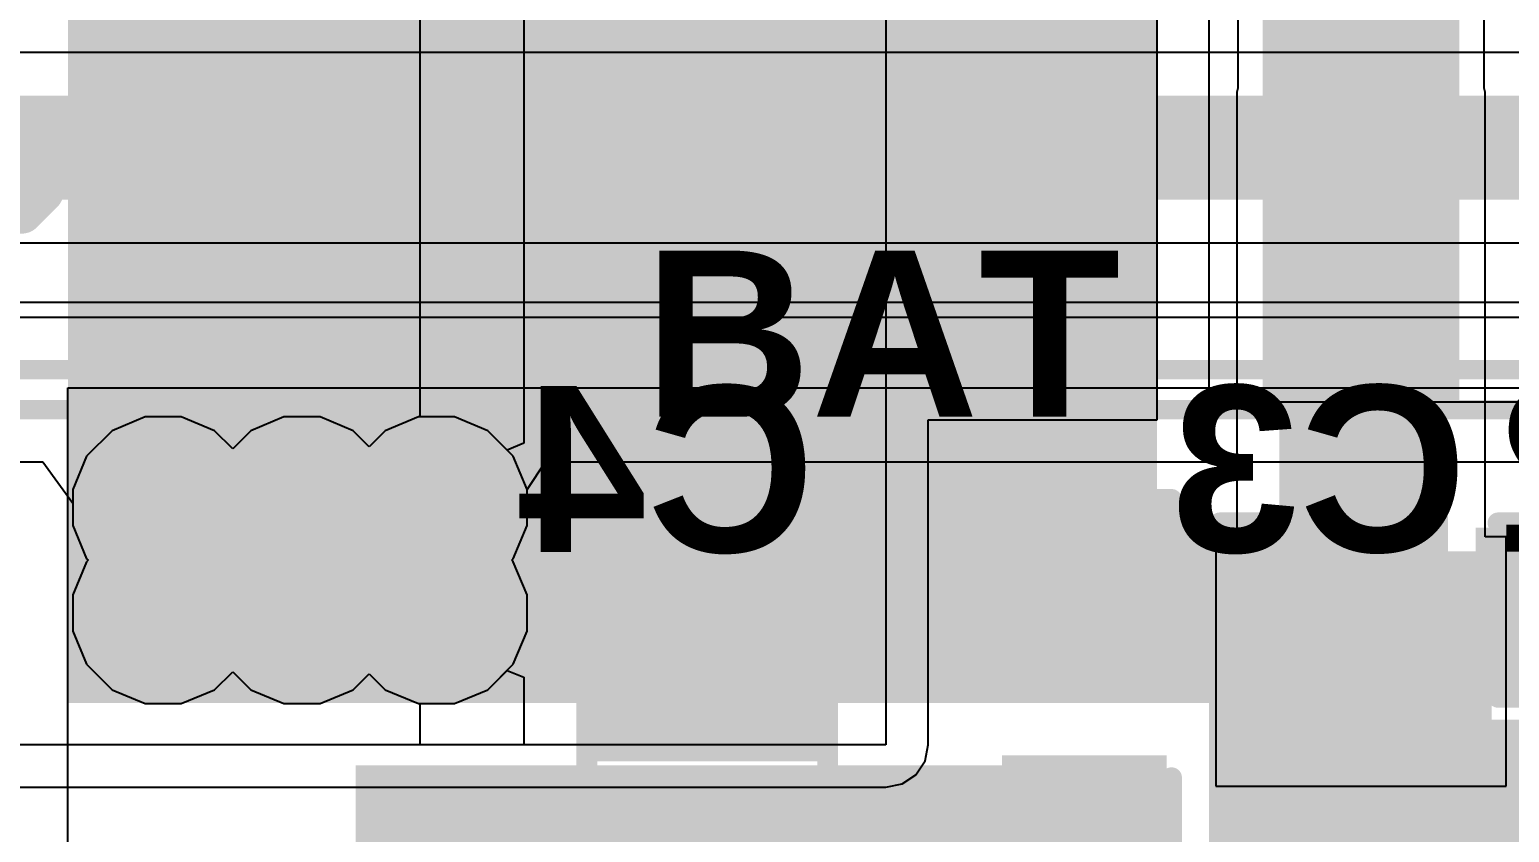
# Model space of a CAD drawing. Header units: inches. Extents: x -0.01 to 2.44, y -0.01 to 2.26.
# Drawn here: x 1.1649 to 1.5214, y 1.3766 to 1.5699 of the extents above; entities that cross this region are included whole.
import ezdxf

# ---------------------------------------------------------------- set-up
doc = ezdxf.new("R2010")
doc.units = ezdxf.units.IN
doc.header["$MEASUREMENT"] = 0
for name, color, linetype in [('Bottom Layer', 5, 'Continuous'), ('Bottom Overlay', 54, 'Continuous'), ('Bottom Paste', 16, 'Continuous'), ('Bottom Solder', 6, 'Continuous'), ('GROUND', 16, 'Continuous'), ('POWER', 76, 'Continuous'), ('SIGNAL1', 90, 'Continuous'), ('SIGNAL2', 156, 'Continuous'), ('Top Layer', 1, 'Continuous'), ('Top Overlay', 2, 'Continuous'), ('Top Paste', 8, 'Continuous'), ('Top Solder', 216, 'Continuous'), ('Via Holes', 16, 'Continuous')]:
    doc.layers.add(name, color=color, linetype=linetype)
doc.styles.add('Arial_Bold', font='', dxfattribs={"height": 0.2})
doc.styles.get('Arial_Bold').set_extended_font_data('Arial', bold=True)

# ---------------------------------------------------------------- blocks, each defined once
blk = doc.blocks.new('SB10100L_2')
at = {"layer": 'Top Layer'}
for points in [[(-0.03032, 0.24606), (0.10354, 0.24606), (0.10354, 0.06496), (-0.03032, 0.06496)], [(-0.02559, 0.02559), (0.02559, 0.02559), (0.02559, -0.02559), (-0.02559, -0.02559)], [(0.04764, 0.02559), (0.09882, 0.02559), (0.09882, -0.02559), (0.04764, -0.02559)]]:
    blk.add_hatch(color=1, dxfattribs=at).paths.add_polyline_path(points)
at = {"layer": 'Top Paste'}
for points in [[(-0.03032, 0.24606), (0.10354, 0.24606), (0.10354, 0.06496), (-0.03032, 0.06496)], [(-0.02559, 0.02559), (0.02559, 0.02559), (0.02559, -0.02559), (-0.02559, -0.02559)], [(0.04764, 0.02559), (0.09882, 0.02559), (0.09882, -0.02559), (0.04764, -0.02559)]]:
    blk.add_hatch(color=8, dxfattribs=at).paths.add_polyline_path(points)
at = {"layer": 'Top Solder'}
for points in [[(-0.03432, 0.25006), (0.10754, 0.25006), (0.10754, 0.06096), (-0.03432, 0.06096)], [(-0.02959, 0.02959), (0.02959, 0.02959), (0.02959, -0.02959), (-0.02959, -0.02959)], [(0.04364, 0.02959), (0.10282, 0.02959), (0.10282, -0.02959), (0.04364, -0.02959)]]:
    blk.add_hatch(color=216, dxfattribs=at).paths.add_polyline_path(points)
at = {"layer": 'Top Overlay'}
for points in [[(-0.04839, -0.00524, 0.005, 0.005, 0), (-0.04839, 0.22476, 0.005, 0.005, 0)], [(-0.04839, 0.22476, 0.005, 0.005, 0), (-0.03839, 0.22476, 0.005, 0.005, 0)], [(0.11161, 0.22476, 0.005, 0.005, 0), (0.12161, 0.22476, 0.005, 0.005, 0)], [(0.12161, -0.00524, 0.005, 0.005, 0), (0.12161, 0.22476, 0.005, 0.005, 0)], [(-0.04839, -0.00524, 0.005, 0.005, 0), (-0.03839, -0.00524, 0.005, 0.005, 0)], [(0.11161, -0.00524, 0.005, 0.005, 0), (0.12161, -0.00524, 0.005, 0.005, 0)], [(-0.04139, -0.01424, 0.01, 0.01, 0), (-0.03639, -0.01924, 0.01, 0.01, 0)], [(-0.04139, -0.02424, 0.01, 0.01, 0), (-0.04139, -0.01424, 0.01, 0.01, 0)], [(-0.04139, -0.02424, 0.01, 0.01, 0), (-0.03639, -0.01924, 0.01, 0.01, 0)]]:
    blk.add_lwpolyline(points, format="xyseb", dxfattribs=at)
for points in [[(-0.04964, 0.22476, 0.0025, 0.0025, 1), (-0.04714, 0.22476, 0.0025, 0.0025, 1)], [(-0.04964, 0.22476, 0.0025, 0.0025, 1), (-0.04714, 0.22476, 0.0025, 0.0025, 1)], [(-0.03964, 0.22476, 0.0025, 0.0025, 1), (-0.03714, 0.22476, 0.0025, 0.0025, 1)], [(0.11036, 0.22476, 0.0025, 0.0025, 1), (0.11286, 0.22476, 0.0025, 0.0025, 1)], [(0.12036, 0.22476, 0.0025, 0.0025, 1), (0.12286, 0.22476, 0.0025, 0.0025, 1)], [(0.12036, 0.22476, 0.0025, 0.0025, 1), (0.12286, 0.22476, 0.0025, 0.0025, 1)], [(-0.04964, -0.00524, 0.0025, 0.0025, 1), (-0.04714, -0.00524, 0.0025, 0.0025, 1)], [(-0.04964, -0.00524, 0.0025, 0.0025, 1), (-0.04714, -0.00524, 0.0025, 0.0025, 1)], [(-0.03964, -0.00524, 0.0025, 0.0025, 1), (-0.03714, -0.00524, 0.0025, 0.0025, 1)], [(0.11036, -0.00524, 0.0025, 0.0025, 1), (0.11286, -0.00524, 0.0025, 0.0025, 1)], [(0.12036, -0.00524, 0.0025, 0.0025, 1), (0.12286, -0.00524, 0.0025, 0.0025, 1)], [(0.12036, -0.00524, 0.0025, 0.0025, 1), (0.12286, -0.00524, 0.0025, 0.0025, 1)], [(-0.04389, -0.01424, 0.005, 0.005, 1), (-0.03889, -0.01424, 0.005, 0.005, 1)], [(-0.04389, -0.01424, 0.005, 0.005, 1), (-0.03889, -0.01424, 0.005, 0.005, 1)], [(-0.03889, -0.01924, 0.005, 0.005, 1), (-0.03389, -0.01924, 0.005, 0.005, 1)], [(-0.03889, -0.01924, 0.005, 0.005, 1), (-0.03389, -0.01924, 0.005, 0.005, 1)], [(-0.04389, -0.02424, 0.005, 0.005, 1), (-0.03889, -0.02424, 0.005, 0.005, 1)], [(-0.04389, -0.02424, 0.005, 0.005, 1), (-0.03889, -0.02424, 0.005, 0.005, 1)]]:
    blk.add_lwpolyline(points, format="xyseb", close=True, dxfattribs=at)
blk = doc.blocks.new('S6B_PH_SM4_TB_LF__SN__B_24')
at = {"layer": 'Bottom Layer'}
for points in [[(-0.21654, -0.04429), (-0.17717, -0.04429), (-0.17717, -0.18209), (-0.21654, -0.18209)], [(-0.1378, -0.04429), (-0.09843, -0.04429), (-0.09843, -0.18209), (-0.1378, -0.18209)], [(-0.01968, -0.18209), (-0.05906, -0.18209), (-0.05906, -0.04429), (-0.01968, -0.04429)]]:
    blk.add_hatch(color=5, dxfattribs=at).paths.add_polyline_path(points)
at = {"layer": 'Bottom Paste'}
for points in [[(-0.21654, -0.04429), (-0.17717, -0.04429), (-0.17717, -0.18209), (-0.21654, -0.18209)], [(-0.1378, -0.04429), (-0.09843, -0.04429), (-0.09843, -0.18209), (-0.1378, -0.18209)], [(-0.01968, -0.18209), (-0.05906, -0.18209), (-0.05906, -0.04429), (-0.01968, -0.04429)]]:
    blk.add_hatch(color=16, dxfattribs=at).paths.add_polyline_path(points)
at = {"layer": 'Bottom Solder'}
for points in [[(-0.22054, -0.04029), (-0.17317, -0.04029), (-0.17317, -0.18609), (-0.22054, -0.18609)], [(-0.1418, -0.04029), (-0.09443, -0.04029), (-0.09443, -0.18609), (-0.1418, -0.18609)], [(-0.01568, -0.18609), (-0.06306, -0.18609), (-0.06306, -0.04029), (-0.01568, -0.04029)]]:
    blk.add_hatch(color=6, dxfattribs=at).paths.add_polyline_path(points)
at = {"layer": 'Bottom Overlay'}
for points in [[(-0.31299, 0.03051, 0.005, 0.005, 0), (-0.31299, -0.12697, 0.005, 0.005, 0)], [(-0.31299, -0.12697, 0.005, 0.005, 0), (-0.23228, -0.12697, 0.005, 0.005, 0)], [(-0.236, -0.142, 0.01, 0.01, 0), (-0.231, -0.147, 0.01, 0.01, 0)], [(-0.236, -0.152, 0.01, 0.01, 0), (-0.236, -0.142, 0.01, 0.01, 0)], [(-0.236, -0.152, 0.01, 0.01, 0), (-0.231, -0.147, 0.01, 0.01, 0)]]:
    blk.add_lwpolyline(points, format="xyseb", dxfattribs=at)
for points in [[(-0.31424, -0.12697, 0.0025, 0.0025, 1), (-0.31174, -0.12697, 0.0025, 0.0025, 1)], [(-0.31424, -0.12697, 0.0025, 0.0025, 1), (-0.31174, -0.12697, 0.0025, 0.0025, 1)], [(-0.23353, -0.12697, 0.0025, 0.0025, 1), (-0.23103, -0.12697, 0.0025, 0.0025, 1)], [(-0.2385, -0.142, 0.005, 0.005, 1), (-0.2335, -0.142, 0.005, 0.005, 1)], [(-0.2385, -0.142, 0.005, 0.005, 1), (-0.2335, -0.142, 0.005, 0.005, 1)], [(-0.2335, -0.147, 0.005, 0.005, 1), (-0.2285, -0.147, 0.005, 0.005, 1)], [(-0.2335, -0.147, 0.005, 0.005, 1), (-0.2285, -0.147, 0.005, 0.005, 1)], [(-0.2385, -0.152, 0.005, 0.005, 1), (-0.2335, -0.152, 0.005, 0.005, 1)], [(-0.2385, -0.152, 0.005, 0.005, 1), (-0.2335, -0.152, 0.005, 0.005, 1)]]:
    blk.add_lwpolyline(points, format="xyseb", close=True, dxfattribs=at)
blk = doc.blocks.new('WAFER_PH2_0_2PWB_25')
at = {"layer": 'Top Layer'}
for points in [[(-0.05906, 0.1811), (-0.01969, 0.1811), (-0.01969, 0.04331), (-0.05906, 0.04331)], [(0.01969, 0.1811), (0.05906, 0.1811), (0.05906, 0.04331), (0.01969, 0.04331)], [(-0.16142, -0.04331), (-0.10236, -0.04331), (-0.10236, -0.1811), (-0.16142, -0.1811)], [(0.16142, -0.1811), (0.10236, -0.1811), (0.10236, -0.04331), (0.16142, -0.04331)]]:
    blk.add_hatch(color=1, dxfattribs=at).paths.add_polyline_path(points)
at = {"layer": 'Top Paste'}
for points in [[(-0.05906, 0.1811), (-0.01969, 0.1811), (-0.01969, 0.04331), (-0.05906, 0.04331)], [(0.01969, 0.1811), (0.05906, 0.1811), (0.05906, 0.04331), (0.01969, 0.04331)], [(-0.16142, -0.04331), (-0.10236, -0.04331), (-0.10236, -0.1811), (-0.16142, -0.1811)], [(0.16142, -0.1811), (0.10236, -0.1811), (0.10236, -0.04331), (0.16142, -0.04331)]]:
    blk.add_hatch(color=8, dxfattribs=at).paths.add_polyline_path(points)
at = {"layer": 'Top Solder'}
for points in [[(-0.06306, 0.1851), (-0.01569, 0.1851), (-0.01569, 0.03931), (-0.06306, 0.03931)], [(0.01569, 0.1851), (0.06306, 0.1851), (0.06306, 0.03931), (0.01569, 0.03931)], [(-0.16542, -0.03931), (-0.09836, -0.03931), (-0.09836, -0.1851), (-0.16542, -0.1851)], [(0.16542, -0.1851), (0.09836, -0.1851), (0.09836, -0.03931), (0.16542, -0.03931)]]:
    blk.add_hatch(color=216, dxfattribs=at).paths.add_polyline_path(points)
at = {"layer": 'Top Overlay'}
for points in [[(-0.068, 0.134, 0.005, 0.005, 0), (-0.074, 0.14, 0.005, 0.005, 0)], [(-0.074, 0.128, 0.005, 0.005, 0), (-0.074, 0.14, 0.005, 0.005, 0)], [(-0.068, 0.134, 0.005, 0.005, 0), (-0.074, 0.128, 0.005, 0.005, 0)], [(-0.161, 0.115, 0.005, 0.005, 0), (-0.161, -0.034, 0.005, 0.005, 0)], [(-0.07, 0.115, 0.005, 0.005, 0), (-0.161, 0.115, 0.005, 0.005, 0)], [(0.159, 0.115, 0.005, 0.005, 0), (0.068, 0.115, 0.005, 0.005, 0)], [(0.159, 0.115, 0.005, 0.005, 0), (0.159, -0.034, 0.005, 0.005, 0)], [(0.142, -0.191, 0.005, 0.005, 0), (-0.138, -0.191, 0.005, 0.005, 0)]]:
    blk.add_lwpolyline(points, format="xyseb", dxfattribs=at)
for points in [[(-0.07525, 0.14, 0.0025, 0.0025, 1), (-0.07275, 0.14, 0.0025, 0.0025, 1)], [(-0.07525, 0.14, 0.0025, 0.0025, 1), (-0.07275, 0.14, 0.0025, 0.0025, 1)], [(-0.06925, 0.134, 0.0025, 0.0025, 1), (-0.06675, 0.134, 0.0025, 0.0025, 1)], [(-0.06925, 0.134, 0.0025, 0.0025, 1), (-0.06675, 0.134, 0.0025, 0.0025, 1)], [(-0.07525, 0.128, 0.0025, 0.0025, 1), (-0.07275, 0.128, 0.0025, 0.0025, 1)], [(-0.07525, 0.128, 0.0025, 0.0025, 1), (-0.07275, 0.128, 0.0025, 0.0025, 1)], [(-0.16225, 0.115, 0.0025, 0.0025, 1), (-0.15975, 0.115, 0.0025, 0.0025, 1)], [(-0.16225, 0.115, 0.0025, 0.0025, 1), (-0.15975, 0.115, 0.0025, 0.0025, 1)], [(-0.07125, 0.115, 0.0025, 0.0025, 1), (-0.06875, 0.115, 0.0025, 0.0025, 1)], [(0.06675, 0.115, 0.0025, 0.0025, 1), (0.06925, 0.115, 0.0025, 0.0025, 1)], [(0.15775, 0.115, 0.0025, 0.0025, 1), (0.16025, 0.115, 0.0025, 0.0025, 1)], [(0.15775, 0.115, 0.0025, 0.0025, 1), (0.16025, 0.115, 0.0025, 0.0025, 1)], [(-0.16225, -0.034, 0.0025, 0.0025, 1), (-0.15975, -0.034, 0.0025, 0.0025, 1)], [(0.15775, -0.034, 0.0025, 0.0025, 1), (0.16025, -0.034, 0.0025, 0.0025, 1)], [(-0.13925, -0.191, 0.0025, 0.0025, 1), (-0.13675, -0.191, 0.0025, 0.0025, 1)], [(0.14075, -0.191, 0.0025, 0.0025, 1), (0.14325, -0.191, 0.0025, 0.0025, 1)]]:
    blk.add_lwpolyline(points, format="xyseb", close=True, dxfattribs=at)
blk = doc.blocks.new('RES_0805_B_47')
at = {"layer": 'Bottom Layer'}
for points in [[(-0.06, 0.025), (-0.02, 0.025), (-0.02, -0.025), (-0.06, -0.025)], [(0.02, 0.025), (0.06, 0.025), (0.06, -0.025), (0.02, -0.025)]]:
    blk.add_hatch(color=5, dxfattribs=at).paths.add_polyline_path(points)
at = {"layer": 'Bottom Paste'}
for points in [[(-0.06, 0.025), (-0.02, 0.025), (-0.02, -0.025), (-0.06, -0.025)], [(0.02, 0.025), (0.06, 0.025), (0.06, -0.025), (0.02, -0.025)]]:
    blk.add_hatch(color=16, dxfattribs=at).paths.add_polyline_path(points)
at = {"layer": 'Bottom Solder'}
for points in [[(-0.064, 0.029), (-0.016, 0.029), (-0.016, -0.029), (-0.064, -0.029)], [(0.016, 0.029), (0.064, 0.029), (0.064, -0.029), (0.016, -0.029)]]:
    blk.add_hatch(color=6, dxfattribs=at).paths.add_polyline_path(points)
at = {"layer": 'Bottom Overlay'}
for points in [[(-0.064, -0.029, 0.005, 0.005, 0), (-0.064, 0.029, 0.005, 0.005, 0)], [(0.064, 0.029, 0.005, 0.005, 0), (-0.064, 0.029, 0.005, 0.005, 0)], [(0.064, -0.029, 0.005, 0.005, 0), (0.064, 0.029, 0.005, 0.005, 0)], [(0.064, -0.029, 0.005, 0.005, 0), (-0.064, -0.029, 0.005, 0.005, 0)]]:
    blk.add_lwpolyline(points, format="xyseb", dxfattribs=at)
for points in [[(-0.06525, 0.029, 0.0025, 0.0025, 1), (-0.06275, 0.029, 0.0025, 0.0025, 1)], [(-0.06525, 0.029, 0.0025, 0.0025, 1), (-0.06275, 0.029, 0.0025, 0.0025, 1)], [(0.06275, 0.029, 0.0025, 0.0025, 1), (0.06525, 0.029, 0.0025, 0.0025, 1)], [(0.06275, 0.029, 0.0025, 0.0025, 1), (0.06525, 0.029, 0.0025, 0.0025, 1)], [(-0.06525, -0.029, 0.0025, 0.0025, 1), (-0.06275, -0.029, 0.0025, 0.0025, 1)], [(-0.06525, -0.029, 0.0025, 0.0025, 1), (-0.06275, -0.029, 0.0025, 0.0025, 1)], [(0.06275, -0.029, 0.0025, 0.0025, 1), (0.06525, -0.029, 0.0025, 0.0025, 1)], [(0.06275, -0.029, 0.0025, 0.0025, 1), (0.06525, -0.029, 0.0025, 0.0025, 1)]]:
    blk.add_lwpolyline(points, format="xyseb", close=True, dxfattribs=at)
blk = doc.blocks.new('RES_0805_B_51')
at = {"layer": 'Bottom Layer'}
for points in [[(-0.06, 0.025), (-0.02, 0.025), (-0.02, -0.025), (-0.06, -0.025)], [(0.02, 0.025), (0.06, 0.025), (0.06, -0.025), (0.02, -0.025)]]:
    blk.add_hatch(color=5, dxfattribs=at).paths.add_polyline_path(points)
at = {"layer": 'Bottom Paste'}
for points in [[(-0.06, 0.025), (-0.02, 0.025), (-0.02, -0.025), (-0.06, -0.025)], [(0.02, 0.025), (0.06, 0.025), (0.06, -0.025), (0.02, -0.025)]]:
    blk.add_hatch(color=16, dxfattribs=at).paths.add_polyline_path(points)
at = {"layer": 'Bottom Solder'}
for points in [[(-0.064, 0.029), (-0.016, 0.029), (-0.016, -0.029), (-0.064, -0.029)], [(0.016, 0.029), (0.064, 0.029), (0.064, -0.029), (0.016, -0.029)]]:
    blk.add_hatch(color=6, dxfattribs=at).paths.add_polyline_path(points)
at = {"layer": 'Bottom Overlay'}
for points in [[(-0.064, -0.029, 0.005, 0.005, 0), (-0.064, 0.029, 0.005, 0.005, 0)], [(0.064, 0.029, 0.005, 0.005, 0), (-0.064, 0.029, 0.005, 0.005, 0)], [(0.064, -0.029, 0.005, 0.005, 0), (0.064, 0.029, 0.005, 0.005, 0)], [(0.064, -0.029, 0.005, 0.005, 0), (-0.064, -0.029, 0.005, 0.005, 0)]]:
    blk.add_lwpolyline(points, format="xyseb", dxfattribs=at)
for points in [[(-0.06525, 0.029, 0.0025, 0.0025, 1), (-0.06275, 0.029, 0.0025, 0.0025, 1)], [(-0.06525, 0.029, 0.0025, 0.0025, 1), (-0.06275, 0.029, 0.0025, 0.0025, 1)], [(0.06275, 0.029, 0.0025, 0.0025, 1), (0.06525, 0.029, 0.0025, 0.0025, 1)], [(0.06275, 0.029, 0.0025, 0.0025, 1), (0.06525, 0.029, 0.0025, 0.0025, 1)], [(-0.06525, -0.029, 0.0025, 0.0025, 1), (-0.06275, -0.029, 0.0025, 0.0025, 1)], [(-0.06525, -0.029, 0.0025, 0.0025, 1), (-0.06275, -0.029, 0.0025, 0.0025, 1)], [(0.06275, -0.029, 0.0025, 0.0025, 1), (0.06525, -0.029, 0.0025, 0.0025, 1)], [(0.06275, -0.029, 0.0025, 0.0025, 1), (0.06525, -0.029, 0.0025, 0.0025, 1)]]:
    blk.add_lwpolyline(points, format="xyseb", close=True, dxfattribs=at)
blk = doc.blocks.new('C___0603_108')
at = {"layer": 'Top Layer'}
for points in [[(-0.015, 0.0175), (-0.015, -0.0175), (-0.045, -0.0175), (-0.045, 0.0175)], [(0.045, 0.0175), (0.045, -0.0175), (0.015, -0.0175), (0.015, 0.0175)]]:
    blk.add_hatch(color=1, dxfattribs=at).paths.add_polyline_path(points)
at = {"layer": 'Top Paste'}
for points in [[(-0.015, 0.0175), (-0.015, -0.0175), (-0.045, -0.0175), (-0.045, 0.0175)], [(0.045, 0.0175), (0.045, -0.0175), (0.015, -0.0175), (0.015, 0.0175)]]:
    blk.add_hatch(color=8, dxfattribs=at).paths.add_polyline_path(points)
at = {"layer": 'Top Solder'}
for points in [[(-0.01264, 0.01986), (-0.01264, -0.01986), (-0.04736, -0.01986), (-0.04736, 0.01986)], [(0.04736, 0.01986), (0.04736, -0.01986), (0.01264, -0.01986), (0.01264, 0.01986)]]:
    blk.add_hatch(color=216, dxfattribs=at).paths.add_polyline_path(points)
at = {"layer": 'Top Overlay'}
for points in [[(-0.049, 0.021, 0.005, 0.005, 0), (-0.049, -0.021, 0.005, 0.005, 0)], [(-0.049, 0.021, 0.005, 0.005, 0), (-0.018, 0.021, 0.005, 0.005, 0)], [(0.018, 0.021, 0.005, 0.005, 0), (0.049, 0.021, 0.005, 0.005, 0)], [(0.049, 0.021, 0.005, 0.005, 0), (0.049, -0.021, 0.005, 0.005, 0)], [(-0.049, -0.021, 0.005, 0.005, 0), (-0.018, -0.021, 0.005, 0.005, 0)], [(0.018, -0.021, 0.005, 0.005, 0), (0.049, -0.021, 0.005, 0.005, 0)]]:
    blk.add_lwpolyline(points, format="xyseb", dxfattribs=at)
for points in [[(-0.05025, 0.021, 0.0025, 0.0025, 1), (-0.04775, 0.021, 0.0025, 0.0025, 1)], [(-0.05025, 0.021, 0.0025, 0.0025, 1), (-0.04775, 0.021, 0.0025, 0.0025, 1)], [(-0.01925, 0.021, 0.0025, 0.0025, 1), (-0.01675, 0.021, 0.0025, 0.0025, 1)], [(0.01675, 0.021, 0.0025, 0.0025, 1), (0.01925, 0.021, 0.0025, 0.0025, 1)], [(0.04775, 0.021, 0.0025, 0.0025, 1), (0.05025, 0.021, 0.0025, 0.0025, 1)], [(0.04775, 0.021, 0.0025, 0.0025, 1), (0.05025, 0.021, 0.0025, 0.0025, 1)], [(-0.05025, -0.021, 0.0025, 0.0025, 1), (-0.04775, -0.021, 0.0025, 0.0025, 1)], [(-0.05025, -0.021, 0.0025, 0.0025, 1), (-0.04775, -0.021, 0.0025, 0.0025, 1)], [(-0.01925, -0.021, 0.0025, 0.0025, 1), (-0.01675, -0.021, 0.0025, 0.0025, 1)], [(0.01675, -0.021, 0.0025, 0.0025, 1), (0.01925, -0.021, 0.0025, 0.0025, 1)], [(0.04775, -0.021, 0.0025, 0.0025, 1), (0.05025, -0.021, 0.0025, 0.0025, 1)], [(0.04775, -0.021, 0.0025, 0.0025, 1), (0.05025, -0.021, 0.0025, 0.0025, 1)]]:
    blk.add_lwpolyline(points, format="xyseb", close=True, dxfattribs=at)
blk = doc.blocks.new('C___0603_110')
at = {"layer": 'Top Layer'}
for points in [[(-0.015, 0.0175), (-0.015, -0.0175), (-0.045, -0.0175), (-0.045, 0.0175)], [(0.045, 0.0175), (0.045, -0.0175), (0.015, -0.0175), (0.015, 0.0175)]]:
    blk.add_hatch(color=1, dxfattribs=at).paths.add_polyline_path(points)
at = {"layer": 'Top Paste'}
for points in [[(-0.015, 0.0175), (-0.015, -0.0175), (-0.045, -0.0175), (-0.045, 0.0175)], [(0.045, 0.0175), (0.045, -0.0175), (0.015, -0.0175), (0.015, 0.0175)]]:
    blk.add_hatch(color=8, dxfattribs=at).paths.add_polyline_path(points)
at = {"layer": 'Top Solder'}
for points in [[(-0.01264, 0.01986), (-0.01264, -0.01986), (-0.04736, -0.01986), (-0.04736, 0.01986)], [(0.04736, 0.01986), (0.04736, -0.01986), (0.01264, -0.01986), (0.01264, 0.01986)]]:
    blk.add_hatch(color=216, dxfattribs=at).paths.add_polyline_path(points)
at = {"layer": 'Top Overlay'}
for points in [[(-0.049, 0.021, 0.005, 0.005, 0), (-0.049, -0.021, 0.005, 0.005, 0)], [(-0.018, 0.021, 0.005, 0.005, 0), (-0.049, 0.021, 0.005, 0.005, 0)], [(0.049, 0.021, 0.005, 0.005, 0), (0.018, 0.021, 0.005, 0.005, 0)], [(0.049, 0.021, 0.005, 0.005, 0), (0.049, -0.021, 0.005, 0.005, 0)], [(-0.018, -0.021, 0.005, 0.005, 0), (-0.049, -0.021, 0.005, 0.005, 0)], [(0.049, -0.021, 0.005, 0.005, 0), (0.018, -0.021, 0.005, 0.005, 0)]]:
    blk.add_lwpolyline(points, format="xyseb", dxfattribs=at)
for points in [[(-0.05025, 0.021, 0.0025, 0.0025, 1), (-0.04775, 0.021, 0.0025, 0.0025, 1)], [(-0.05025, 0.021, 0.0025, 0.0025, 1), (-0.04775, 0.021, 0.0025, 0.0025, 1)], [(-0.01925, 0.021, 0.0025, 0.0025, 1), (-0.01675, 0.021, 0.0025, 0.0025, 1)], [(0.01675, 0.021, 0.0025, 0.0025, 1), (0.01925, 0.021, 0.0025, 0.0025, 1)], [(0.04775, 0.021, 0.0025, 0.0025, 1), (0.05025, 0.021, 0.0025, 0.0025, 1)], [(0.04775, 0.021, 0.0025, 0.0025, 1), (0.05025, 0.021, 0.0025, 0.0025, 1)], [(-0.05025, -0.021, 0.0025, 0.0025, 1), (-0.04775, -0.021, 0.0025, 0.0025, 1)], [(-0.05025, -0.021, 0.0025, 0.0025, 1), (-0.04775, -0.021, 0.0025, 0.0025, 1)], [(-0.01925, -0.021, 0.0025, 0.0025, 1), (-0.01675, -0.021, 0.0025, 0.0025, 1)], [(0.01675, -0.021, 0.0025, 0.0025, 1), (0.01925, -0.021, 0.0025, 0.0025, 1)], [(0.04775, -0.021, 0.0025, 0.0025, 1), (0.05025, -0.021, 0.0025, 0.0025, 1)], [(0.04775, -0.021, 0.0025, 0.0025, 1), (0.05025, -0.021, 0.0025, 0.0025, 1)]]:
    blk.add_lwpolyline(points, format="xyseb", close=True, dxfattribs=at)

msp = doc.modelspace()

# ---------------------------------------------------------------- hatches: boundary and pattern name
at = {"layer": 'Bottom Layer'}
for points in [[(1.30846, 1.4177), (1.34783, 1.4177), (1.34783, 1.55481), (1.30846, 1.55481)], [(1.46594, 1.41773), (1.50532, 1.41773), (1.50532, 1.55481), (1.46594, 1.55481)]]:
    msp.add_hatch(color=5, dxfattribs=at).paths.add_polyline_path(points)
h = msp.add_hatch(color=5, dxfattribs=at)
edge = h.paths.add_edge_path()
edge.add_arc((1.19714, 1.45482), 0.01181, 0, 360)
h = msp.add_hatch(color=5, dxfattribs=at)
edge = h.paths.add_edge_path()
edge.add_arc((1.23055, 1.45482), 0.01181, 0, 360)
h = msp.add_hatch(color=5, dxfattribs=at)
edge = h.paths.add_edge_path()
edge.add_arc((1.26296, 1.45482), 0.01181, 0, 360)
h = msp.add_hatch(color=5, dxfattribs=at)
edge = h.paths.add_edge_path()
edge.add_arc((1.19714, 1.42941), 0.01181, 0, 360)
h = msp.add_hatch(color=5, dxfattribs=at)
edge = h.paths.add_edge_path()
edge.add_arc((1.23055, 1.42941), 0.01181, 0, 360)
h = msp.add_hatch(color=5, dxfattribs=at)
edge = h.paths.add_edge_path()
edge.add_arc((1.26296, 1.42941), 0.01181, 0, 360)
at = {"layer": 'GROUND'}
h = msp.add_hatch(color=16, dxfattribs=at)
edge = h.paths.add_edge_path()
edge.add_arc((1.19714, 1.45482), 0.01181, 0, 360)
h = msp.add_hatch(color=16, dxfattribs=at)
edge = h.paths.add_edge_path()
edge.add_arc((1.23055, 1.45482), 0.01181, 0, 360)
h = msp.add_hatch(color=16, dxfattribs=at)
edge = h.paths.add_edge_path()
edge.add_arc((1.26296, 1.45482), 0.01181, 0, 360)
h = msp.add_hatch(color=16, dxfattribs=at)
edge = h.paths.add_edge_path()
edge.add_arc((1.19714, 1.42941), 0.01181, 0, 360)
h = msp.add_hatch(color=16, dxfattribs=at)
edge = h.paths.add_edge_path()
edge.add_arc((1.23055, 1.42941), 0.01181, 0, 360)
h = msp.add_hatch(color=16, dxfattribs=at)
edge = h.paths.add_edge_path()
edge.add_arc((1.26296, 1.42941), 0.01181, 0, 360)
at = {"layer": 'POWER'}
h = msp.add_hatch(color=76, dxfattribs=at)
edge = h.paths.add_edge_path()
edge.add_arc((1.19714, 1.45482), 0.01181, 0, 360)
h = msp.add_hatch(color=76, dxfattribs=at)
edge = h.paths.add_edge_path()
edge.add_arc((1.23055, 1.45482), 0.01181, 0, 360)
h = msp.add_hatch(color=76, dxfattribs=at)
edge = h.paths.add_edge_path()
edge.add_arc((1.26296, 1.45482), 0.01181, 0, 360)
h = msp.add_hatch(color=76, dxfattribs=at)
edge = h.paths.add_edge_path()
edge.add_arc((1.19714, 1.42941), 0.01181, 0, 360)
h = msp.add_hatch(color=76, dxfattribs=at)
edge = h.paths.add_edge_path()
edge.add_arc((1.23055, 1.42941), 0.01181, 0, 360)
h = msp.add_hatch(color=76, dxfattribs=at)
edge = h.paths.add_edge_path()
edge.add_arc((1.26296, 1.42941), 0.01181, 0, 360)
at = {"layer": 'SIGNAL1'}
h = msp.add_hatch(color=90, dxfattribs=at)
edge = h.paths.add_edge_path()
edge.add_arc((1.19714, 1.45482), 0.01181, 0, 360)
h = msp.add_hatch(color=90, dxfattribs=at)
edge = h.paths.add_edge_path()
edge.add_arc((1.23055, 1.45482), 0.01181, 0, 360)
h = msp.add_hatch(color=90, dxfattribs=at)
edge = h.paths.add_edge_path()
edge.add_arc((1.26296, 1.45482), 0.01181, 0, 360)
h = msp.add_hatch(color=90, dxfattribs=at)
edge = h.paths.add_edge_path()
edge.add_arc((1.19714, 1.42941), 0.01181, 0, 360)
h = msp.add_hatch(color=90, dxfattribs=at)
edge = h.paths.add_edge_path()
edge.add_arc((1.23055, 1.42941), 0.01181, 0, 360)
h = msp.add_hatch(color=90, dxfattribs=at)
edge = h.paths.add_edge_path()
edge.add_arc((1.26296, 1.42941), 0.01181, 0, 360)
at = {"layer": 'SIGNAL2'}
h = msp.add_hatch(color=156, dxfattribs=at)
edge = h.paths.add_edge_path()
edge.add_arc((1.19714, 1.45482), 0.01181, 0, 360)
h = msp.add_hatch(color=156, dxfattribs=at)
edge = h.paths.add_edge_path()
edge.add_arc((1.23055, 1.45482), 0.01181, 0, 360)
h = msp.add_hatch(color=156, dxfattribs=at)
edge = h.paths.add_edge_path()
edge.add_arc((1.26296, 1.45482), 0.01181, 0, 360)
h = msp.add_hatch(color=156, dxfattribs=at)
edge = h.paths.add_edge_path()
edge.add_arc((1.19714, 1.42941), 0.01181, 0, 360)
h = msp.add_hatch(color=156, dxfattribs=at)
edge = h.paths.add_edge_path()
edge.add_arc((1.23055, 1.42941), 0.01181, 0, 360)
h = msp.add_hatch(color=156, dxfattribs=at)
edge = h.paths.add_edge_path()
edge.add_arc((1.26296, 1.42941), 0.01181, 0, 360)
at = {"layer": 'Top Layer'}
for points in [[(1.17417, 1.40776), (1.4365, 1.40776), (1.4365, 1.57559), (1.17417, 1.57559)], [(1.35715, 1.40776), (1.50663, 1.40776), (1.50663, 1.45276), (1.35715, 1.45276)], [(1.44904, 1.33484), (1.50663, 1.33484), (1.50663, 1.45276), (1.44904, 1.45276)], [(1.51563, 1.41262), (1.59911, 1.41262), (1.59911, 1.44762), (1.51563, 1.44762)], [(1.44904, 1.33484), (1.68711, 1.33484), (1.68711, 1.4037), (1.44904, 1.4037)], [(1.2435, 1.33484), (1.4365, 1.33484), (1.4365, 1.39276), (1.2435, 1.39276)]]:
    msp.add_hatch(color=1, dxfattribs=at).paths.add_polyline_path(points)
h = msp.add_hatch(color=1, dxfattribs=at)
edge = h.paths.add_edge_path()
edge.add_arc((1.19714, 1.45482), 0.01181, 0, 360)
h = msp.add_hatch(color=1, dxfattribs=at)
edge = h.paths.add_edge_path()
edge.add_arc((1.23055, 1.45482), 0.01181, 0, 360)
h = msp.add_hatch(color=1, dxfattribs=at)
edge = h.paths.add_edge_path()
edge.add_arc((1.26296, 1.45482), 0.01181, 0, 360)
h = msp.add_hatch(color=1, dxfattribs=at)
edge = h.paths.add_edge_path()
edge.add_arc((1.19714, 1.42941), 0.01181, 0, 360)
h = msp.add_hatch(color=1, dxfattribs=at)
edge = h.paths.add_edge_path()
edge.add_arc((1.23055, 1.42941), 0.01181, 0, 360)
h = msp.add_hatch(color=1, dxfattribs=at)
edge = h.paths.add_edge_path()
edge.add_arc((1.26296, 1.42941), 0.01181, 0, 360)
at = {"layer": 'Via Holes'}
h = msp.add_hatch(color=7, dxfattribs=at)
edge = h.paths.add_edge_path()
edge.add_arc((1.19714, 1.45482), 0.00591, 0, 360)
h = msp.add_hatch(color=7, dxfattribs=at)
edge = h.paths.add_edge_path()
edge.add_arc((1.23055, 1.45482), 0.00591, 0, 360)
h = msp.add_hatch(color=7, dxfattribs=at)
edge = h.paths.add_edge_path()
edge.add_arc((1.26296, 1.45482), 0.00591, 0, 360)
h = msp.add_hatch(color=7, dxfattribs=at)
edge = h.paths.add_edge_path()
edge.add_arc((1.19714, 1.42941), 0.00591, 0, 360)
h = msp.add_hatch(color=7, dxfattribs=at)
edge = h.paths.add_edge_path()
edge.add_arc((1.23055, 1.42941), 0.00591, 0, 360)
h = msp.add_hatch(color=7, dxfattribs=at)
edge = h.paths.add_edge_path()
edge.add_arc((1.26296, 1.42941), 0.00591, 0, 360)

# ---------------------------------------------------------------- linework, layer by layer
at = {"layer": 'Bottom Layer'}
for p, q in [((1.284, 1.70426), (1.284, 1.47029)), ((1.259, 1.47663), (1.259, 1.688)), ((1.37121, 1.63907), (1.37121, 1.3977)), ((1.43657, 1.47591), (1.43657, 1.62888)), ((1.45595, 1.62888), (1.45595, 1.5558)), ((1.51531, 1.5558), (1.51531, 1.62888)), ((1.45595, 1.5558), (1.45575, 1.55481)), ((1.45575, 1.55481), (1.45575, 1.44773)), ((1.51551, 1.55481), (1.51531, 1.5558)), ((1.51551, 1.44773), (1.51551, 1.55481)), ((1.1928, 1.47663), (1.18479, 1.47331)), ((1.20148, 1.47663), (1.1928, 1.47663)), ((1.2095, 1.47331), (1.20148, 1.47663)), ((1.22621, 1.47663), (1.2182, 1.47331)), ((1.23489, 1.47663), (1.22621, 1.47663)), ((1.24291, 1.47331), (1.23489, 1.47663)), ((1.25863, 1.47663), (1.25061, 1.47331)), ((1.2673, 1.47663), (1.25863, 1.47663)), ((1.2673, 1.47663), (1.259, 1.47663)), ((1.27532, 1.47331), (1.2673, 1.47663)), ((1.27532, 1.47331), (1.2673, 1.47663)), ((1.38141, 1.3977), (1.38141, 1.47591)), ((1.38141, 1.47591), (1.43657, 1.47591)), ((1.18479, 1.47331), (1.17865, 1.46718)), ((1.21385, 1.46896), (1.2095, 1.47331)), ((1.2182, 1.47331), (1.21385, 1.46896)), ((1.24676, 1.46946), (1.24291, 1.47331)), ((1.25061, 1.47331), (1.24676, 1.46946)), ((1.28, 1.46863), (1.27532, 1.47331)), ((1.28145, 1.46718), (1.27532, 1.47331)), ((1.284, 1.47029), (1.28, 1.46863)), ((1.17865, 1.46718), (1.17533, 1.45916)), ((1.28477, 1.45916), (1.28145, 1.46718)), ((1.17533, 1.45916), (1.17533, 1.45048)), ((1.28477, 1.45048), (1.28477, 1.45916)), ((1.17533, 1.45048), (1.17865, 1.44247)), ((1.28145, 1.44247), (1.28477, 1.45048)), ((1.45575, 1.44773), (1.45063, 1.44773)), ((1.45063, 1.44773), (1.45063, 1.38773)), ((1.52063, 1.44773), (1.51551, 1.44773)), ((1.52063, 1.38773), (1.52063, 1.44773)), ((1.17865, 1.44177), (1.17533, 1.43375)), ((1.17865, 1.44247), (1.179, 1.44212)), ((1.179, 1.44212), (1.17865, 1.44177)), ((1.2811, 1.44212), (1.28145, 1.44247)), ((1.28145, 1.44177), (1.2811, 1.44212)), ((1.28477, 1.43375), (1.28145, 1.44177)), ((1.17533, 1.43375), (1.17533, 1.42507)), ((1.28477, 1.42507), (1.28477, 1.43375)), ((1.17533, 1.42507), (1.17865, 1.41706)), ((1.28145, 1.41706), (1.28477, 1.42507)), ((1.17865, 1.41706), (1.18479, 1.41092)), ((1.2095, 1.41092), (1.21385, 1.41527)), ((1.21385, 1.41527), (1.2182, 1.41092)), ((1.27532, 1.41092), (1.28145, 1.41706)), ((1.27532, 1.41092), (1.28, 1.4156)), ((1.28, 1.4156), (1.284, 1.41394)), ((1.24291, 1.41092), (1.24676, 1.41477)), ((1.24676, 1.41477), (1.25061, 1.41092)), ((1.284, 1.41394), (1.284, 1.3977)), ((1.18479, 1.41092), (1.1928, 1.4076)), ((1.20148, 1.4076), (1.2095, 1.41092)), ((1.2182, 1.41092), (1.22621, 1.4076)), ((1.23489, 1.4076), (1.24291, 1.41092)), ((1.25061, 1.41092), (1.25863, 1.4076)), ((1.2673, 1.4076), (1.27532, 1.41092)), ((1.2673, 1.4076), (1.27532, 1.41092)), ((1.1928, 1.4076), (1.20148, 1.4076)), ((1.22621, 1.4076), (1.23489, 1.4076)), ((1.25863, 1.4076), (1.2673, 1.4076)), ((1.259, 1.3977), (1.259, 1.4076)), ((1.259, 1.4076), (1.2673, 1.4076)), ((1.284, 1.3977), (1.138, 1.3977)), ((1.37121, 1.3977), (1.259, 1.3977)), ((1.38063, 1.3938), (1.38141, 1.3977)), ((1.37842, 1.39049), (1.38063, 1.3938)), ((1.37512, 1.38828), (1.37842, 1.39049)), ((1.138, 1.3875), (1.37121, 1.3875)), ((1.37121, 1.3875), (1.37512, 1.38828)), ((1.45063, 1.38773), (1.52063, 1.38773))]:
    msp.add_line(p, q, dxfattribs=at)
at = {"layer": 'GROUND'}
for p, q in [((1.1928, 1.47663), (1.18479, 1.47331)), ((1.20148, 1.47663), (1.1928, 1.47663)), ((1.2095, 1.47331), (1.20148, 1.47663)), ((1.22621, 1.47663), (1.2182, 1.47331)), ((1.23489, 1.47663), (1.22621, 1.47663)), ((1.24291, 1.47331), (1.23489, 1.47663)), ((1.25863, 1.47663), (1.25061, 1.47331)), ((1.2673, 1.47663), (1.25863, 1.47663)), ((1.27532, 1.47331), (1.2673, 1.47663)), ((1.18479, 1.47331), (1.17865, 1.46718)), ((1.21385, 1.46896), (1.2095, 1.47331)), ((1.2182, 1.47331), (1.21385, 1.46896)), ((1.24676, 1.46946), (1.24291, 1.47331)), ((1.25061, 1.47331), (1.24676, 1.46946)), ((1.28145, 1.46718), (1.27532, 1.47331)), ((1.17865, 1.46718), (1.17533, 1.45916)), ((1.28477, 1.45916), (1.28145, 1.46718)), ((1.17533, 1.45916), (1.17533, 1.45048)), ((1.28477, 1.45048), (1.28477, 1.45916)), ((1.17533, 1.45048), (1.17865, 1.44247)), ((1.28145, 1.44247), (1.28477, 1.45048)), ((1.17865, 1.44177), (1.17533, 1.43375)), ((1.17865, 1.44247), (1.179, 1.44212)), ((1.179, 1.44212), (1.17865, 1.44177)), ((1.2811, 1.44212), (1.28145, 1.44247)), ((1.28145, 1.44177), (1.2811, 1.44212)), ((1.28477, 1.43375), (1.28145, 1.44177)), ((1.17533, 1.43375), (1.17533, 1.42507)), ((1.28477, 1.42507), (1.28477, 1.43375)), ((1.17533, 1.42507), (1.17865, 1.41706)), ((1.28145, 1.41706), (1.28477, 1.42507)), ((1.17865, 1.41706), (1.18479, 1.41092)), ((1.2095, 1.41092), (1.21385, 1.41527)), ((1.21385, 1.41527), (1.2182, 1.41092)), ((1.27532, 1.41092), (1.28145, 1.41706)), ((1.24291, 1.41092), (1.24676, 1.41477)), ((1.24676, 1.41477), (1.25061, 1.41092)), ((1.18479, 1.41092), (1.1928, 1.4076)), ((1.20148, 1.4076), (1.2095, 1.41092)), ((1.2182, 1.41092), (1.22621, 1.4076)), ((1.23489, 1.4076), (1.24291, 1.41092)), ((1.25061, 1.41092), (1.25863, 1.4076)), ((1.2673, 1.4076), (1.27532, 1.41092)), ((1.1928, 1.4076), (1.20148, 1.4076)), ((1.22621, 1.4076), (1.23489, 1.4076)), ((1.25863, 1.4076), (1.2673, 1.4076))]:
    msp.add_line(p, q, dxfattribs=at)
at = {"layer": 'POWER'}
for p, q in [((1.71081, 1.50414), (1.15196, 1.50414)), ((1.17414, 1.32325), (1.17414, 1.48359)), ((1.17414, 1.48359), (1.686, 1.48359))]:
    msp.add_line(p, q, dxfattribs=at)
at = {"layer": 'SIGNAL1'}
for p, q in [((1.1928, 1.47663), (1.18479, 1.47331)), ((1.20148, 1.47663), (1.1928, 1.47663)), ((1.2095, 1.47331), (1.20148, 1.47663)), ((1.22621, 1.47663), (1.2182, 1.47331)), ((1.23489, 1.47663), (1.22621, 1.47663)), ((1.24291, 1.47331), (1.23489, 1.47663)), ((1.25863, 1.47663), (1.25061, 1.47331)), ((1.2673, 1.47663), (1.25863, 1.47663)), ((1.27532, 1.47331), (1.2673, 1.47663)), ((1.18479, 1.47331), (1.17865, 1.46718)), ((1.21385, 1.46896), (1.2095, 1.47331)), ((1.2182, 1.47331), (1.21385, 1.46896)), ((1.24676, 1.46946), (1.24291, 1.47331)), ((1.25061, 1.47331), (1.24676, 1.46946)), ((1.28145, 1.46718), (1.27532, 1.47331)), ((1.17865, 1.46718), (1.17533, 1.45916)), ((1.28477, 1.45916), (1.28145, 1.46718)), ((1.17533, 1.45916), (1.17533, 1.45048)), ((1.28477, 1.45048), (1.28477, 1.45916)), ((1.17533, 1.45048), (1.17865, 1.44247)), ((1.28145, 1.44247), (1.28477, 1.45048)), ((1.17865, 1.44177), (1.17533, 1.43375)), ((1.17865, 1.44247), (1.179, 1.44212)), ((1.179, 1.44212), (1.17865, 1.44177)), ((1.2811, 1.44212), (1.28145, 1.44247)), ((1.28145, 1.44177), (1.2811, 1.44212)), ((1.28477, 1.43375), (1.28145, 1.44177)), ((1.17533, 1.43375), (1.17533, 1.42507)), ((1.28477, 1.42507), (1.28477, 1.43375)), ((1.17533, 1.42507), (1.17865, 1.41706)), ((1.28145, 1.41706), (1.28477, 1.42507)), ((1.17865, 1.41706), (1.18479, 1.41092)), ((1.2095, 1.41092), (1.21385, 1.41527)), ((1.21385, 1.41527), (1.2182, 1.41092)), ((1.27532, 1.41092), (1.28145, 1.41706)), ((1.24291, 1.41092), (1.24676, 1.41477)), ((1.24676, 1.41477), (1.25061, 1.41092)), ((1.18479, 1.41092), (1.1928, 1.4076)), ((1.20148, 1.4076), (1.2095, 1.41092)), ((1.2182, 1.41092), (1.22621, 1.4076)), ((1.23489, 1.4076), (1.24291, 1.41092)), ((1.25061, 1.41092), (1.25863, 1.4076)), ((1.2673, 1.4076), (1.27532, 1.41092)), ((1.1928, 1.4076), (1.20148, 1.4076)), ((1.22621, 1.4076), (1.23489, 1.4076)), ((1.25863, 1.4076), (1.2673, 1.4076))]:
    msp.add_line(p, q, dxfattribs=at)
at = {"layer": 'SIGNAL2'}
for p, q in [((1.83799, 1.56438), (0.45343, 1.56438)), ((1.06042, 1.5185), (1.83799, 1.5185)), ((1.69996, 1.50054), (1.08796, 1.50054)), ((1.1259, 1.46583), (1.16809, 1.46583)), ((1.16809, 1.46583), (1.17533, 1.45583)), ((1.28477, 1.45916), (1.28923, 1.46583)), ((1.28923, 1.46583), (1.69996, 1.46583)), ((1.28477, 1.45048), (1.28477, 1.45916)), ((1.17533, 1.45583), (1.17533, 1.45048)), ((1.17533, 1.45048), (1.17865, 1.44247)), ((1.28145, 1.44247), (1.28477, 1.45048)), ((1.17865, 1.44177), (1.17533, 1.43375)), ((1.17865, 1.44247), (1.179, 1.44212)), ((1.179, 1.44212), (1.17865, 1.44177)), ((1.2811, 1.44212), (1.28145, 1.44247)), ((1.28145, 1.44177), (1.2811, 1.44212)), ((1.28477, 1.43375), (1.28145, 1.44177)), ((1.17533, 1.43375), (1.17533, 1.42507)), ((1.28477, 1.42507), (1.28477, 1.43375)), ((1.17533, 1.42507), (1.17865, 1.41706)), ((1.28145, 1.41706), (1.28477, 1.42507)), ((1.17865, 1.41706), (1.18479, 1.41092)), ((1.2095, 1.41092), (1.21385, 1.41527)), ((1.21385, 1.41527), (1.2182, 1.41092)), ((1.27532, 1.41092), (1.28145, 1.41706)), ((1.24291, 1.41092), (1.24676, 1.41477)), ((1.24676, 1.41477), (1.25061, 1.41092)), ((1.18479, 1.41092), (1.1928, 1.4076)), ((1.20148, 1.4076), (1.2095, 1.41092)), ((1.2182, 1.41092), (1.22621, 1.4076)), ((1.23489, 1.4076), (1.24291, 1.41092)), ((1.25061, 1.41092), (1.25863, 1.4076)), ((1.2673, 1.4076), (1.27532, 1.41092)), ((1.1928, 1.4076), (1.20148, 1.4076)), ((1.22621, 1.4076), (1.23489, 1.4076)), ((1.25863, 1.4076), (1.2673, 1.4076))]:
    msp.add_line(p, q, dxfattribs=at)
for points in [[(0.45343, 1.54144, 0.025, 0.025, 0), (1.83799, 1.54144, 0.025, 0.025, 0)], [(1.08796, 1.48799, 0.00461, 0.00461, 0), (1.69996, 1.48799, 0.00461, 0.00461, 0)], [(1.064, 1.47838, 0.00461, 0.00461, 0), (1.69996, 1.47838, 0.00461, 0.00461, 0)]]:
    msp.add_lwpolyline(points, format="xyseb", dxfattribs=at)
at = {"layer": 'Top Layer'}
for p, q in [((1.44904, 1.48014), (1.44904, 1.589)), ((1.53063, 1.48014), (1.44904, 1.48014))]:
    msp.add_line(p, q, dxfattribs=at)

# ---------------------------------------------------------------- block references
for name, p in [('S6B_PH_SM4_TB_LF__SN__B_24', (1.525, 1.668)), ('SB10100L_2', (1.20449, 1.55))]:
    msp.add_blockref(name, p)
for name, p, rotation in [('WAFER_PH2_0_2PWB_25', (1.525, 1.66124), 180), ('C___0603_108', (1.419, 1.40776), 90), ('C___0603_110', (1.50063, 1.43012), 180), ('RES_0805_B_51', (1.32815, 1.3777), 270), ('RES_0805_B_47', (1.48563, 1.37773), 270)]:
    msp.add_blockref(name, p, dxfattribs=dict(rotation=rotation))

# ---------------------------------------------------------------- texts
at = {"layer": 'Bottom Overlay', "style": 'Arial_Bold', "text_generation_flag": 2}
for s, p in [('C4', (1.35405, 1.4441)), ('C3', (1.51116, 1.44417)), ('C2', (1.58979, 1.44416))]:
    msp.add_text(s, height=0.04, dxfattribs=at).set_placement(p)
at = {"layer": 'Top Overlay', "style": 'Arial_Bold'}
for s, height, p in [('BAT', 0.04, (1.31285, 1.47666)), ('-', 0.06, (1.41175, 1.47732))]:
    msp.add_text(s, height=height, dxfattribs=at).set_placement(p)

doc.saveas('drawing.dxf')
